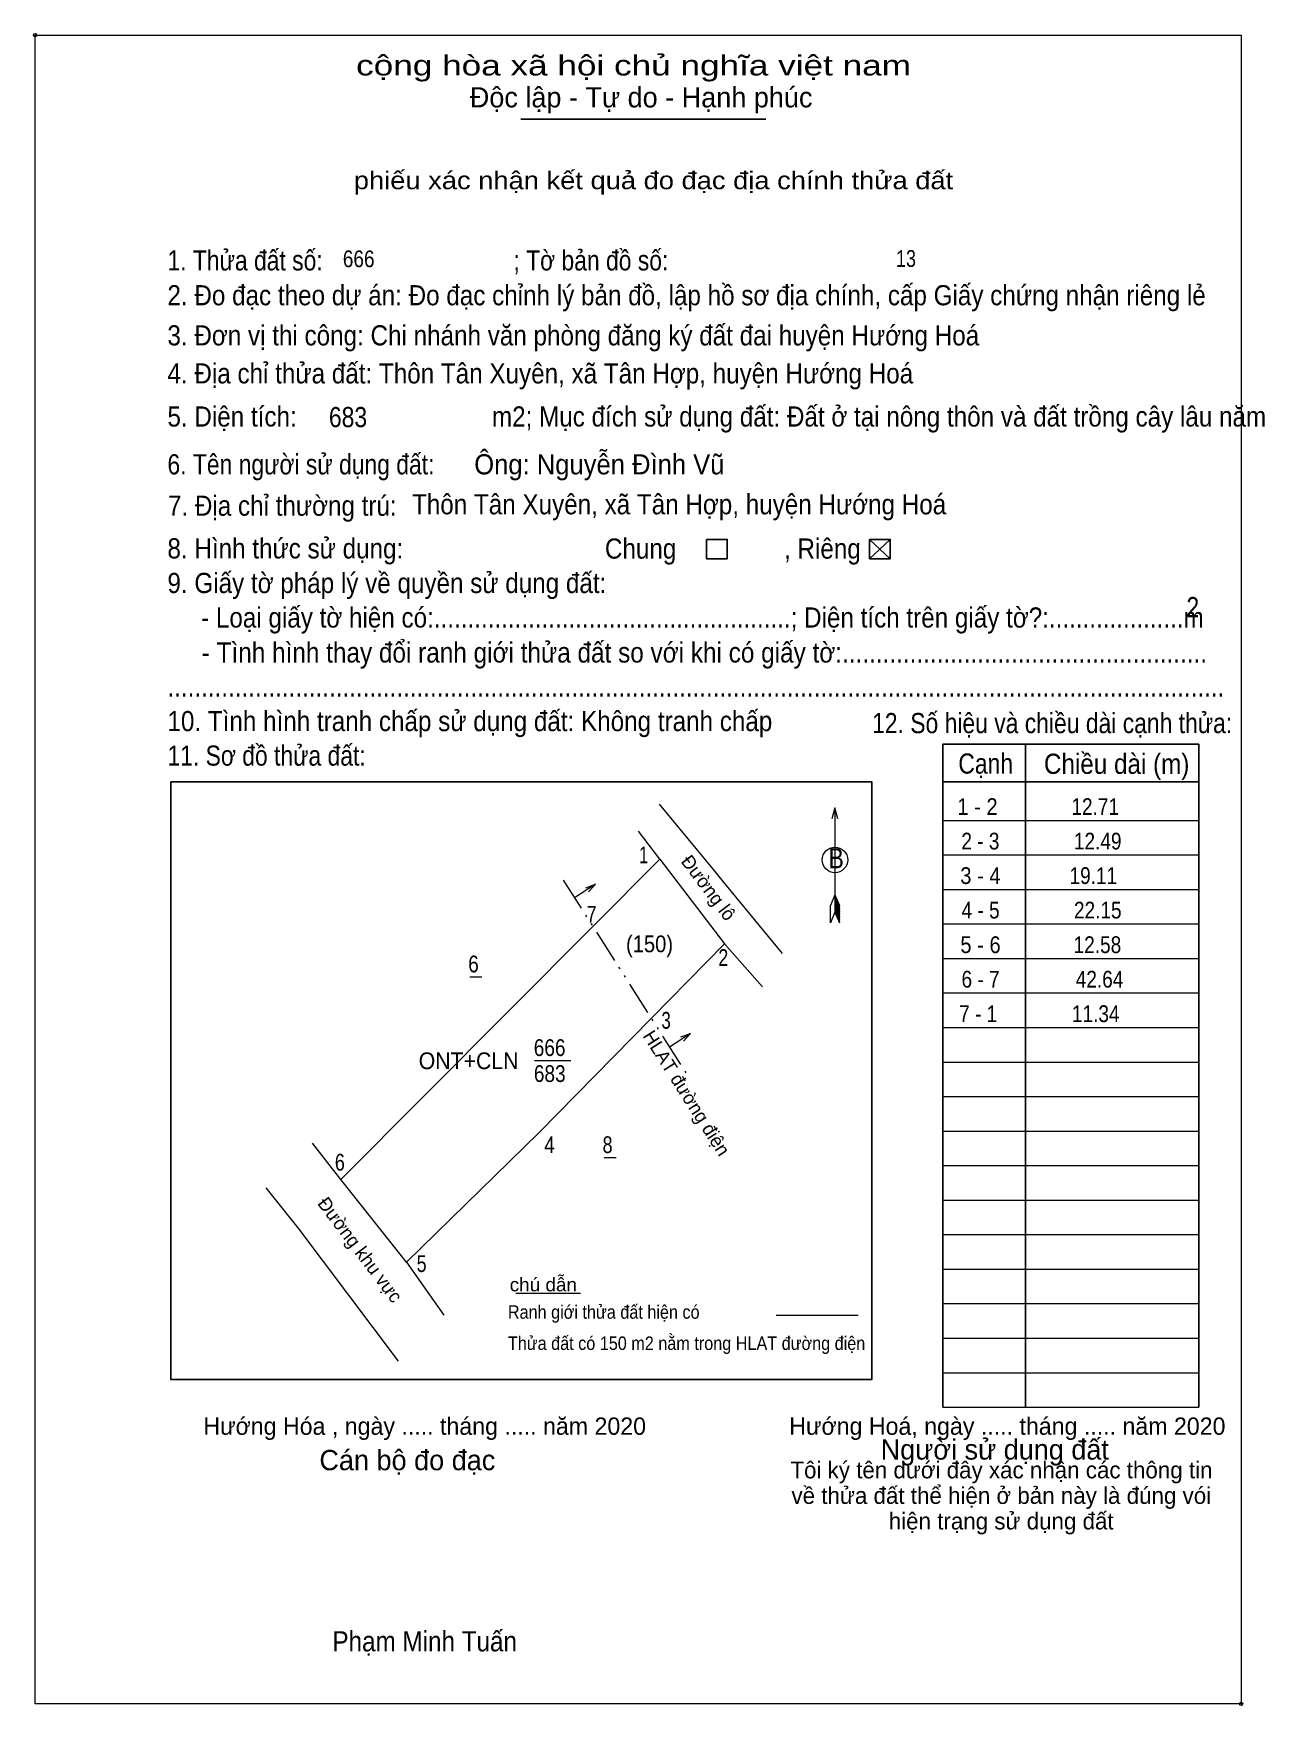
# Model space of a CAD drawing. Header units: metres. Extents: x 551972 to 552119, y 1840774 to 1840974.
import ezdxf
from ezdxf.enums import TextEntityAlignment as Align

# ---------------------------------------------------------------- set-up
doc = ezdxf.new("R2010")
doc.units = ezdxf.units.M
doc.header["$LTSCALE"] = 0.8
doc.header["$PDMODE"] = 32
doc.header["$PDSIZE"] = 0.4
doc.linetypes.add('DASH_DOUBLE_DOT', pattern=[9.2, 5, -1.2, 0.3, -1.2, 0.3, -1.2])
for name, color, linetype, lineweight in [('1', 7, 'Continuous', 13), ('10', 7, 'Continuous', 13), ('17', 7, 'Continuous', 13), ('2', 7, 'Continuous', 13), ('23', 7, 'Continuous', 13), ('27', 7, 'Continuous', 13), ('50', 7, 'Continuous', 25), ('6', 7, 'Continuous', 13), ('9', 7, 'Continuous', 13)]:
    doc.layers.add(name, color=color, linetype=linetype, lineweight=lineweight)
for name, color, linetype in [('13', 7, 'Continuous'), ('36', 7, 'Continuous'), ('48', 7, 'Continuous'), ('52', 7, 'Continuous')]:
    doc.layers.add(name, color=color, linetype=linetype)

msp = doc.modelspace()

# ---------------------------------------------------------------- linework, layer by layer
at = {"layer": '1'}
for p, q in [((552072.1, 1840913.26), (552074.58, 1840910.95)), ((552072.1, 1840910.95), (552074.58, 1840913.26)), ((552067.97, 1840881.21), (552067.97, 1840868.74)), ((552080.85, 1840879.71), (552111.43, 1840879.71)), ((552080.85, 1840875.59), (552111.43, 1840875.59)), ((552080.85, 1840871.47), (552111.43, 1840871.47)), ((552067.97, 1840870.8), (552067.45, 1840869.53)), ((552067.97, 1840870.8), (552068.5, 1840869.53)), ((552067.97, 1840870.63), (552068.5, 1840869.35)), ((552067.97, 1840870.45), (552068.5, 1840869.17)), ((552067.97, 1840870.27), (552068.5, 1840868.98)), ((552067.97, 1840870.08), (552068.5, 1840868.8)), ((552067.97, 1840869.9), (552068.5, 1840868.61)), ((552067.97, 1840869.73), (552068.5, 1840868.43)), ((552067.97, 1840869.55), (552068.51, 1840868.24)), ((552067.97, 1840869.37), (552068.51, 1840868.06)), ((552068.52, 1840867.47), (552068.5, 1840869.53)), ((552067.97, 1840869.19), (552068.51, 1840867.87)), ((552067.97, 1840869.01), (552068.52, 1840867.69)), ((552067.97, 1840868.74), (552068.52, 1840867.47)), ((552080.85, 1840867.34), (552111.43, 1840867.34)), ((552080.85, 1840863.22), (552111.43, 1840863.22)), ((552080.85, 1840859.1), (552111.43, 1840859.1)), ((552080.85, 1840854.98), (552111.43, 1840854.98)), ((552080.85, 1840850.85), (552111.43, 1840850.85)), ((552080.85, 1840846.73), (552111.43, 1840846.73)), ((552080.85, 1840842.61), (552111.43, 1840842.61)), ((552080.85, 1840838.49), (552111.43, 1840838.49)), ((552080.85, 1840834.36), (552111.43, 1840834.36)), ((552080.85, 1840830.24), (552111.43, 1840830.24)), ((552080.85, 1840826.12), (552111.43, 1840826.12)), ((552080.85, 1840822), (552111.43, 1840822)), ((552080.85, 1840817.87), (552111.43, 1840817.87)), ((552080.85, 1840813.75), (552111.43, 1840813.75)), ((552080.85, 1840809.63), (552111.43, 1840809.63))]:
    msp.add_line(p, q, dxfattribs=at)
at = {"layer": '1', "lineweight": 25}
for p, q in [((552090.74, 1840888.79), (552090.74, 1840809.63)), ((552080.85, 1840884.31), (552111.43, 1840884.31))]:
    msp.add_line(p, q, dxfattribs=at)
msp.add_lwpolyline([(552080.85, 1840809.63), (552080.85, 1840888.79), (552111.43, 1840888.79), (552111.43, 1840809.63)], dxfattribs=at)
msp.add_lwpolyline([(551988.64, 1840884.3), (552072.38, 1840884.3), (552072.38, 1840812.96), (551988.64, 1840812.96)], close=True, dxfattribs=at)
at = {"layer": '1'}
for points in [[(552068.32, 1840879.89), (552067.97, 1840881.21), (552067.61, 1840879.89)], [(552067.97, 1840868.74), (552067.42, 1840867.47), (552067.45, 1840869.53)]]:
    msp.add_lwpolyline(points, dxfattribs=at)
msp.add_circle((552067.968, 1840874.979), 1.522, dxfattribs=at)
for p in [(551972.42, 1840973.47), (552116.48, 1840774.21)]:
    msp.add_point(p, dxfattribs=at)
at = {"layer": '10'}
msp.add_lwpolyline([(552039.05, 1840867.03), (552047.05, 1840875.07), (552054.77, 1840864.97), (552046.02, 1840856.06), (552032.63, 1840842.43), (552016.77, 1840826.97), (552008.95, 1840836.83)], close=True, dxfattribs=at)
at = {"layer": '17'}
msp.add_line((552029.83, 1840823.25), (552037.59, 1840823.25), dxfattribs=at)
at = {"layer": '2', "lineweight": 25}
msp.add_line((552030.46, 1840963.42), (552059.72, 1840963.42), dxfattribs=at)
at = {"layer": '2'}
msp.add_lwpolyline([(551972.42, 1840973.47), (552116.48, 1840973.47), (552116.48, 1840774.21), (551972.42, 1840774.21)], close=True, dxfattribs=at)
at = {"layer": '23'}
for p, q in [((552047.05, 1840875.07), (552054.77, 1840864.97)), ((552039.37, 1840872.08), (552036.87, 1840870.44)), ((552050.72, 1840854.25), (552048.22, 1840852.61))]:
    msp.add_line(p, q, dxfattribs=at)
at = {"layer": '23', "linetype": 'DASH_DOUBLE_DOT'}
msp.add_line((552035.52, 1840872.58), (552050.26, 1840849.4), dxfattribs=at)
at = {"layer": '23'}
for points in [[(552046.96, 1840881.66), (552053.05, 1840874.27), (552054.97, 1840871.94), (552061.68, 1840863.8)], [(552038.2, 1840871.67), (552039.37, 1840872.08), (552038.53, 1840871.17)], [(552049.55, 1840853.85), (552050.72, 1840854.25), (552049.88, 1840853.34)], [(552000, 1840835.84), (552003.8, 1840831.04), (552015.81, 1840815.14)]]:
    msp.add_lwpolyline(points, dxfattribs=at)
at = {"layer": '27'}
for p, q in [((552047.05, 1840875.07), (552044.49, 1840878.41)), ((552054.77, 1840864.97), (552059.3, 1840859.81)), ((552008.95, 1840836.83), (552005.54, 1840841.15)), ((552016.77, 1840826.97), (552021.25, 1840820.63))]:
    msp.add_line(p, q, dxfattribs=at)
at = {"layer": '50'}
for points in [[(552052.64, 1840913.26), (552055.11, 1840913.26), (552055.11, 1840910.95), (552052.64, 1840910.95)], [(552072.1, 1840913.26), (552074.58, 1840913.26), (552074.58, 1840910.95), (552072.1, 1840910.95)]]:
    msp.add_lwpolyline(points, close=True, dxfattribs=at)
at = {"layer": '6'}
msp.add_line((552060.93, 1840820.61), (552070.73, 1840820.61), dxfattribs=at)
at = {"layer": '9'}
for p, q in [((552024.35, 1840861.01), (552025.77, 1840861.01)), ((552032.08, 1840851.02), (552036.4, 1840851.02)), ((552040.4, 1840839.44), (552041.83, 1840839.44))]:
    msp.add_line(p, q, dxfattribs=at)

# ---------------------------------------------------------------- texts
at = {"layer": '1'}
for s, width, p in [('1. Thửa đất số:                              ; Tờ bản đồ số:', 0.85, (551988.23, 1840945.37)), ('2. Đo đạc theo dự án: Đo đạc chỉnh lý bản đồ, lập hồ sơ địa chính, cấp Giấy chứng nhận riêng lẻ ', 0.9, (551988.23, 1840941.21)), ('3. Đơn vị thi công: Chi nhánh văn phòng đăng ký đất đai huyện Hướng Hoá', 0.9, (551988.23, 1840936.42)), ('4. Địa chỉ thửa đất: Thôn Tân Xuyên, xã Tân Hợp, huyện Hướng Hoá', 0.9, (551988.23, 1840931.88)), ('5. Diện tích:                             m2; Mục đích sử dụng đất: Đất ở tại nông thôn và đất trồng cây lâu năm', 0.9, (551988.23, 1840926.73)), ('6. Tên người sử dụng đất:', 0.85, (551988.23, 1840921.02)), ('Ông: Nguyễn Đình Vũ', 0.95, (552024.88, 1840921.02)), ('7. Địa chỉ thường trú:', 0.9, (551988.29, 1840916.08)), (' Thôn Tân Xuyên, xã Tân Hợp, huyện Hướng Hoá', 0.9, (552016.64, 1840916.25)), ('Chung                , Riêng', 0.9, (552040.49, 1840910.96)), ('9. Giấy tờ pháp lý về quyền sử dụng đất:', 0.9, (551988.23, 1840906.85)), ('     - Loại giấy tờ hiện có:.....................................................; Diện tích trên giấy tờ?:....................m', 0.9, (551988.23, 1840902.73)), ('2', 0.85, (552109.96, 1840903.97)), ('.............................................................................................................................................................', 0.9, (551988.23, 1840894.49)), ('10. Tình hình tranh chấp sử dụng đất: Không tranh chấp', 0.9, (551988.23, 1840890.36)), ('12. Số hiệu và chiều dài cạnh thửa:', 0.85, (552072.41, 1840890.12)), ('11. Sơ đồ thửa đất:', 0.85, (551988.23, 1840886.24)), ('Cạnh', 0.85, (552082.71, 1840885.29)), ('Chiều dài (m)', 0.9, (552092.94, 1840885.26)), ('B', 0.85, (552067.21, 1840873.98)), ('Phạm Minh Tuấn', 0.9, (552007.94, 1840780.48))]:
    msp.add_text(s, height=2.405, dxfattribs=dict(at, width=width)).set_placement(p)
at = {"layer": '13'}
for s, width, p in [('(150)', 0.9, (552045.82, 1840863.96)), ('666', 0.85, (552033.885, 1840851.57)), ('ONT+CLN', 0.95, (552024.21, 1840850)), ('683', 0.85, (552033.9, 1840848.47))]:
    msp.add_text(s, height=2, dxfattribs=dict(at, width=width)).set_placement(p, align=Align.CENTER)
at = {"layer": '2'}
for s, width, p in [('cộng hòa xã hội chủ nghĩa việt nam', 1.3, (552010.77, 1840968.65)), ('     - Tình hình thay đổi ranh giới thửa đất so với khi có giấy tờ:......................................................', 0.9, (551988.29, 1840898.55))]:
    msp.add_text(s, height=2.415, dxfattribs=dict(at, width=width)).set_placement(p)
for s, height, p in [('Độc lập - Tự do - Hạnh phúc', 2.415, (552024.35, 1840964.84)), ('Hướng Hóa , ngày ..... tháng ..... năm 2020', 2.069, (551992.52, 1840806.34)), ('Hướng Hoá, ngày ..... tháng ..... năm 2020', 2.069, (552062.51, 1840806.34)), ('Người sử dụng đất', 2.415, (552073.43, 1840803.38)), ('Cán bộ đo đạc', 2.416, (552006.38, 1840802.11))]:
    msp.add_text(s, height=height, dxfattribs=at).set_placement(p)
at = {"layer": '2', "width": 1.15}
msp.add_text('phiếu xác nhận kết quả đo đạc địa chính thửa đất', height=2.12, dxfattribs=at).set_placement((552046.295, 1840955.07), align=Align.CENTER)
at = {"layer": '2'}
for s, p in [('Tôi ký tên dưới đây xác nhận các thông tin', (552087.86, 1840801.14)), ('về thửa đất thể hiện ở bản này là đúng vói', (552087.845, 1840798.09)), ('hiện trạng sử dụng đất', (552087.83, 1840795.04))]:
    msp.add_text(s, height=1.996, dxfattribs=at).set_placement(p, align=Align.CENTER)
at = {"layer": '23'}
for s, rotation, p in [('Đường lô', 307.047, (552049.49, 1840874.79)), ('HLAT đường điện', 302.448, (552044.95, 1840853.97)), ('Đường khu vực', 307.047, (552006.07, 1840833.95))]:
    msp.add_text(s, height=1.608, rotation=rotation, dxfattribs=at).set_placement(p)
at = {"layer": '36'}
for s, width, p in [('6', 0.85, (552024.79, 1840861.56)), ('8', 0.8, (552040.81, 1840839.98))]:
    msp.add_text(s, height=2, dxfattribs=dict(at, width=width)).set_placement(p, align=Align.CENTER)
at = {"layer": '48', "width": 0.9}
msp.add_text('8. Hình thức sử dụng:', height=2.405, dxfattribs=at).set_placement((551988.23, 1840910.98))
at = {"layer": '52'}
for s, width, p in [('1 - 2', 0.9, (552084.995, 1840880.35)), ('12.71', 0.85, (552099.06, 1840880.35)), ('2 - 3', 0.85, (552085.345, 1840876.23)), ('12.49', 0.85, (552099.36, 1840876.23)), ('3 - 4', 0.9, (552085.35, 1840872.11)), ('19.11', 0.85, (552098.84, 1840872.11)), ('4 - 5', 0.85, (552085.37, 1840867.99)), ('22.15', 0.85, (552099.365, 1840867.99)), ('5 - 6', 0.9, (552085.36, 1840863.86)), ('12.58', 0.85, (552099.325, 1840863.86)), ('6 - 7', 0.85, (552085.365, 1840859.74)), ('42.64', 0.85, (552099.58, 1840859.74)), ('7 - 1', 0.85, (552085.085, 1840855.62)), ('11.34', 0.85, (552099.125, 1840855.62))]:
    msp.add_text(s, height=2, dxfattribs=dict(at, width=width)).set_placement(p, align=Align.CENTER)
at = {"layer": '6'}
for s, height, width, p in [('666', 2, 0.85, (552009.18, 1840945.76)), ('13', 2, 0.8, (552075.27, 1840945.8)), ('683', 2.405, 0.85, (552007.52, 1840926.66)), ('chú dẫn', 1.608, 1.05, (552029.12, 1840823.47)), ('Ranh giới thửa đất hiện có ', 1.608, 0.9, (552028.9, 1840820.2)), ('Thửa đất có 150 m2 nằm trong HLAT đường điện', 1.608, 0.9, (552028.9, 1840816.47))]:
    msp.add_text(s, height=height, dxfattribs=dict(at, width=width)).set_placement(p)
at = {"layer": '9'}
for s, width, p in [('1', 0.7, (552045.11, 1840874.58)), ('7', 0.8, (552038.9, 1840867.49)), ('2', 0.8, (552054.635, 1840862.32)), ('3', 0.75, (552047.8, 1840854.83)), ('4', 0.85, (552033.87, 1840839.97)), ('6', 0.8, (552008.825, 1840837.89)), ('5', 0.8, (552018.595, 1840825.78))]:
    msp.add_text(s, height=2, dxfattribs=dict(at, width=width)).set_placement(p, align=Align.CENTER)

doc.saveas('drawing.dxf')
